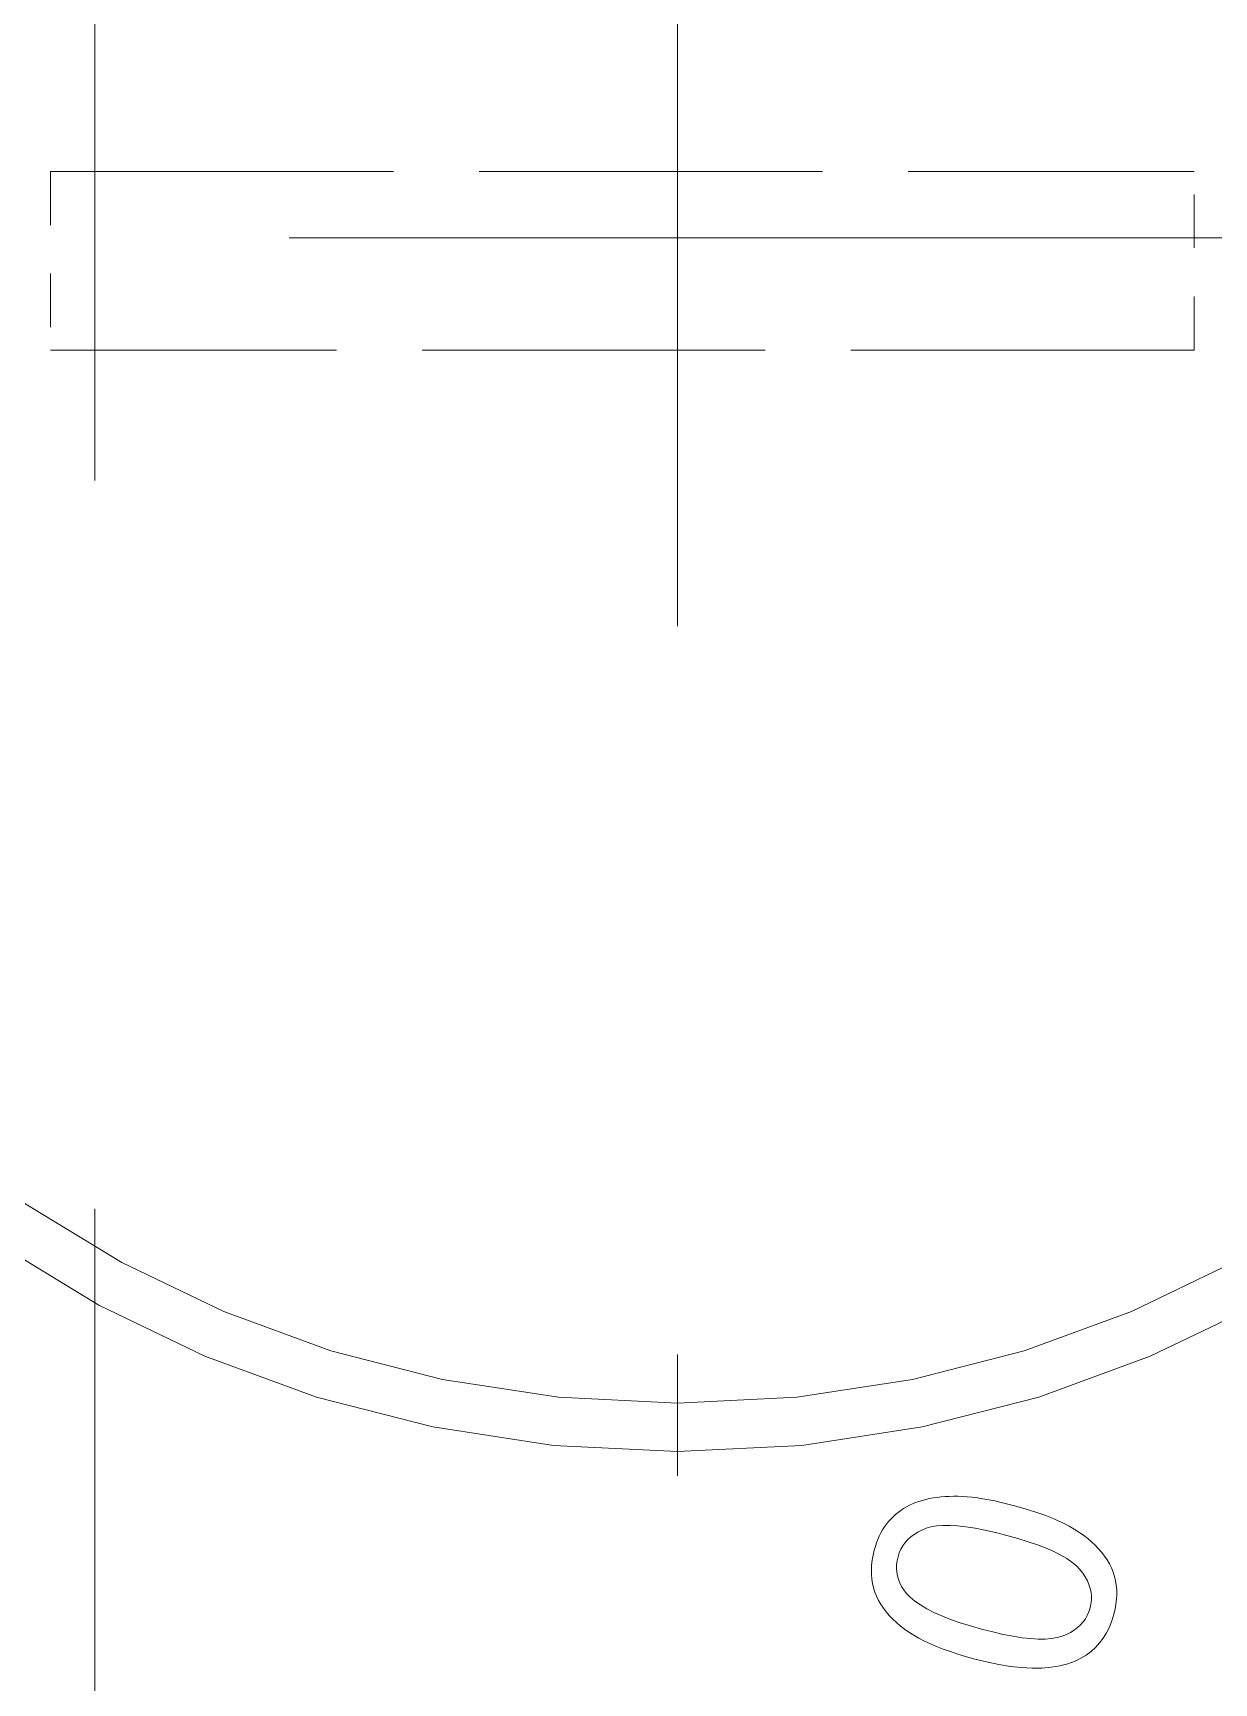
# Model space of a CAD drawing. Extents: x 23 to 587, y 4 to 413.
# Drawn here: x 219.084 to 221.515, y 309.918 to 313.316 of the extents above; entities that cross this region are included whole.
import ezdxf

# ---------------------------------------------------------------- set-up
doc = ezdxf.new("R2010")
doc.units = 0
doc.linetypes.add('DASHDOT', pattern=[18.5, 12, -3, 0.5, -3])
doc.linetypes.add('DASHED', pattern=[15, 12, -3])
doc.layers.get('0').update_dxf_attribs({"lineweight": 13})

# ---------------------------------------------------------------- blocks, each defined once
blk = doc.blocks.new('BLOCK376')
at = {"color": 7, "linetype": 'DASHDOT', "lineweight": 13}
for p, q in [((230.39, -82.5809), (230.39, -103.3809)), ((240.79, -92.9809), (219.99, -92.9809))]:
    blk.add_line(p, q, dxfattribs=at)
blk = doc.blocks.new('BLOCK398')
at = {"color": 7, "linetype": 'DASHED', "lineweight": 13}
blk.add_line((227.99, -81.9809), (227.99, -103.9809), dxfattribs=at)
at = {"color": 7, "linetype": 'DASHED', "lineweight": 13, "ltscale": 0.018383}
for p, q in [((227.8078, -92.7082), (227.8078, -93.4435)), ((232.5166, -93.4435), (232.5166, -92.7082))]:
    blk.add_line(p, q, dxfattribs=at)
at = {"color": 7, "linetype": 'DASHED', "lineweight": 13, "ltscale": 0.117719}
for p, q in [((227.8078, -92.7082), (232.5166, -92.7082)), ((232.5166, -93.4435), (227.8078, -93.4435))]:
    blk.add_line(p, q, dxfattribs=at)
at = {"color": 7, "linetype": 'DASHED', "lineweight": 13, "ltscale": 0.000350511}
blk.add_line((231.3444, -98.2018), (231.3571, -98.196), dxfattribs=at)
at = {"color": 7, "linetype": 'DASHED', "lineweight": 13, "ltscale": 0.000355201}
blk.add_line((231.3571, -98.196), (231.3703, -98.1906), dxfattribs=at)
at = {"color": 7, "linetype": 'DASHED', "lineweight": 13, "ltscale": 0.00036125}
blk.add_line((231.3703, -98.1906), (231.384, -98.1859), dxfattribs=at)
at = {"color": 7, "linetype": 'DASHED', "lineweight": 13, "ltscale": 0.000366585}
blk.add_line((231.384, -98.1859), (231.398, -98.1816), dxfattribs=at)
at = {"color": 7, "linetype": 'DASHED', "lineweight": 13, "ltscale": 0.000374498}
blk.add_line((231.398, -98.1816), (231.4125, -98.1778), dxfattribs=at)
at = {"color": 7, "linetype": 'DASHED', "lineweight": 13, "ltscale": 0.000381503}
blk.add_line((231.4125, -98.1778), (231.4274, -98.1745), dxfattribs=at)
at = {"color": 7, "linetype": 'DASHED', "lineweight": 13, "ltscale": 0.000389723}
blk.add_line((231.4274, -98.1745), (231.4427, -98.1717), dxfattribs=at)
at = {"color": 7, "linetype": 'DASHED', "lineweight": 13, "ltscale": 0.00039872}
blk.add_line((231.4427, -98.1717), (231.4585, -98.1693), dxfattribs=at)
at = {"color": 7, "linetype": 'DASHED', "lineweight": 13, "ltscale": 0.000407457}
blk.add_line((231.4585, -98.1693), (231.4747, -98.1674), dxfattribs=at)
at = {"color": 7, "linetype": 'DASHED', "lineweight": 13, "ltscale": 0.00041657}
blk.add_line((231.4747, -98.1674), (231.4913, -98.1659), dxfattribs=at)
at = {"color": 7, "linetype": 'DASHED', "lineweight": 13, "ltscale": 0.000426562}
blk.add_line((231.4913, -98.1659), (231.5083, -98.165), dxfattribs=at)
at = {"color": 7, "linetype": 'DASHED', "lineweight": 13, "ltscale": 0.000436996}
blk.add_line((231.5083, -98.165), (231.5258, -98.1644), dxfattribs=at)
at = {"color": 7, "linetype": 'DASHED', "lineweight": 13, "ltscale": 0.000446961}
blk.add_line((231.5258, -98.1644), (231.5437, -98.1644), dxfattribs=at)
at = {"color": 7, "linetype": 'DASHED', "lineweight": 13, "ltscale": 0.00046596}
blk.add_line((231.5437, -98.1644), (231.5623, -98.165), dxfattribs=at)
at = {"color": 7, "linetype": 'DASHED', "lineweight": 13, "ltscale": 0.000493406}
blk.add_line((231.5623, -98.165), (231.582, -98.1663), dxfattribs=at)
at = {"color": 7, "linetype": 'DASHED', "lineweight": 13, "ltscale": 0.00052152}
blk.add_line((231.582, -98.1663), (231.6027, -98.1683), dxfattribs=at)
at = {"color": 7, "linetype": 'DASHED', "lineweight": 13, "ltscale": 0.000550024}
blk.add_line((231.6027, -98.1683), (231.6246, -98.1712), dxfattribs=at)
at = {"color": 7, "linetype": 'DASHED', "lineweight": 13, "ltscale": 0.000578933}
blk.add_line((231.6246, -98.1712), (231.6474, -98.1747), dxfattribs=at)
at = {"color": 7, "linetype": 'DASHED', "lineweight": 13, "ltscale": 0.000608238}
blk.add_line((231.6474, -98.1747), (231.6714, -98.1791), dxfattribs=at)
at = {"color": 7, "linetype": 'DASHED', "lineweight": 13, "ltscale": 0.00063791}
blk.add_line((231.6714, -98.1791), (231.6964, -98.1841), dxfattribs=at)
at = {"color": 7, "linetype": 'DASHED', "lineweight": 13, "ltscale": 0.000667797}
blk.add_line((231.6964, -98.1841), (231.7225, -98.1899), dxfattribs=at)
at = {"color": 7, "linetype": 'DASHED', "lineweight": 13, "ltscale": 0.000697902}
blk.add_line((231.7225, -98.1899), (231.7496, -98.1965), dxfattribs=at)
at = {"color": 7, "linetype": 'DASHED', "lineweight": 13, "ltscale": 0.000728245}
blk.add_line((231.7496, -98.1965), (231.7778, -98.2038), dxfattribs=at)
at = {"color": 7, "linetype": 'DASHED', "lineweight": 13, "ltscale": 0.000347382}
blk.add_line((231.25, -98.2798), (231.2586, -98.2689), dxfattribs=at)
at = {"color": 7, "linetype": 'DASHED', "lineweight": 13, "ltscale": 0.000344444}
blk.add_line((231.2586, -98.2689), (231.2677, -98.2585), dxfattribs=at)
at = {"color": 7, "linetype": 'DASHED', "lineweight": 13, "ltscale": 0.000343019}
blk.add_line((231.2677, -98.2585), (231.2774, -98.2488), dxfattribs=at)
at = {"color": 7, "linetype": 'DASHED', "lineweight": 13, "ltscale": 0.000341175}
blk.add_line((231.2774, -98.2488), (231.2874, -98.2396), dxfattribs=at)
at = {"color": 7, "linetype": 'DASHED', "lineweight": 13, "ltscale": 0.000340216}
blk.add_line((231.2874, -98.2396), (231.2979, -98.2309), dxfattribs=at)
at = {"color": 7, "linetype": 'DASHED', "lineweight": 13, "ltscale": 0.000341011}
blk.add_line((231.2979, -98.2309), (231.3089, -98.2228), dxfattribs=at)
at = {"color": 7, "linetype": 'DASHED', "lineweight": 13, "ltscale": 0.000341583}
blk.add_line((231.3089, -98.2228), (231.3203, -98.2152), dxfattribs=at)
at = {"color": 7, "linetype": 'DASHED', "lineweight": 13, "ltscale": 0.000343919}
blk.add_line((231.3203, -98.2152), (231.3321, -98.2082), dxfattribs=at)
at = {"color": 7, "linetype": 'DASHED', "lineweight": 13, "ltscale": 0.000346393}
blk.add_line((231.3321, -98.2082), (231.3444, -98.2018), dxfattribs=at)
at = {"color": 7, "linetype": 'DASHED', "lineweight": 13, "ltscale": 0.000862949}
blk.add_line((231.7778, -98.2038), (231.811, -98.2131), dxfattribs=at)
at = {"color": 7, "linetype": 'DASHED', "lineweight": 13, "ltscale": 0.00082973}
blk.add_line((231.811, -98.2131), (231.8428, -98.2227), dxfattribs=at)
at = {"color": 7, "linetype": 'DASHED', "lineweight": 13, "ltscale": 0.000796249}
blk.add_line((231.8428, -98.2227), (231.873, -98.2327), dxfattribs=at)
at = {"color": 7, "linetype": 'DASHED', "lineweight": 13, "ltscale": 0.00076368}
blk.add_line((231.873, -98.2327), (231.9018, -98.243), dxfattribs=at)
at = {"color": 7, "linetype": 'DASHED', "lineweight": 13, "ltscale": 0.000732015}
blk.add_line((231.9018, -98.243), (231.929, -98.2537), dxfattribs=at)
at = {"color": 7, "linetype": 'DASHED', "lineweight": 13, "ltscale": 0.000700213}
blk.add_line((231.929, -98.2537), (231.9548, -98.2647), dxfattribs=at)
at = {"color": 7, "linetype": 'DASHED', "lineweight": 13, "ltscale": 0.00066993}
blk.add_line((231.9548, -98.2647), (231.9791, -98.2761), dxfattribs=at)
at = {"color": 7, "linetype": 'DASHED', "lineweight": 13, "ltscale": 0.00037209}
blk.add_line((231.2147, -98.3424), (231.2207, -98.3288), dxfattribs=at)
at = {"color": 7, "linetype": 'DASHED', "lineweight": 13, "ltscale": 0.00036593}
blk.add_line((231.2207, -98.3288), (231.2273, -98.3157), dxfattribs=at)
at = {"color": 7, "linetype": 'DASHED', "lineweight": 13, "ltscale": 0.000359073}
blk.add_line((231.2273, -98.3157), (231.2343, -98.3031), dxfattribs=at)
at = {"color": 7, "linetype": 'DASHED', "lineweight": 13, "ltscale": 0.000353991}
blk.add_line((231.2343, -98.3031), (231.2419, -98.2912), dxfattribs=at)
at = {"color": 7, "linetype": 'DASHED', "lineweight": 13, "ltscale": 0.000349897}
blk.add_line((231.2419, -98.2912), (231.25, -98.2798), dxfattribs=at)
at = {"color": 7, "linetype": 'DASHED', "lineweight": 13, "ltscale": 0.000416533}
blk.add_line((231.35, -98.332), (231.3377, -98.3432), dxfattribs=at)
at = {"color": 7, "linetype": 'DASHED', "lineweight": 13, "ltscale": 0.000428621}
blk.add_line((231.3637, -98.3216), (231.35, -98.332), dxfattribs=at)
at = {"color": 7, "linetype": 'DASHED', "lineweight": 13, "ltscale": 0.000444197}
blk.add_line((231.3788, -98.3123), (231.3637, -98.3216), dxfattribs=at)
at = {"color": 7, "linetype": 'DASHED', "lineweight": 13, "ltscale": 0.000463316}
blk.add_line((231.3953, -98.3039), (231.3788, -98.3123), dxfattribs=at)
at = {"color": 7, "linetype": 'DASHED', "lineweight": 13, "ltscale": 0.000485396}
blk.add_line((231.4133, -98.2965), (231.3953, -98.3039), dxfattribs=at)
at = {"color": 7, "linetype": 'DASHED', "lineweight": 13, "ltscale": 0.000524648}
blk.add_line((231.4334, -98.2905), (231.4133, -98.2965), dxfattribs=at)
at = {"color": 7, "linetype": 'DASHED', "lineweight": 13, "ltscale": 0.000584073}
blk.add_line((231.4564, -98.2866), (231.4334, -98.2905), dxfattribs=at)
at = {"color": 7, "linetype": 'DASHED', "lineweight": 13, "ltscale": 0.000650191}
blk.add_line((231.4823, -98.2845), (231.4564, -98.2866), dxfattribs=at)
at = {"color": 7, "linetype": 'DASHED', "lineweight": 13, "ltscale": 0.000720471}
for p, q in [((231.5112, -98.2845), (231.4823, -98.2845)), ((231.8752, -98.7529), (231.904, -98.7529))]:
    blk.add_line(p, q, dxfattribs=at)
at = {"color": 7, "linetype": 'DASHED', "lineweight": 13, "ltscale": 0.000794947}
blk.add_line((231.5429, -98.2865), (231.5112, -98.2845), dxfattribs=at)
at = {"color": 7, "linetype": 'DASHED', "lineweight": 13, "ltscale": 0.000871456}
blk.add_line((231.5775, -98.2904), (231.5429, -98.2865), dxfattribs=at)
at = {"color": 7, "linetype": 'DASHED', "lineweight": 13, "ltscale": 0.000949856}
blk.add_line((231.6151, -98.2963), (231.5775, -98.2904), dxfattribs=at)
at = {"color": 7, "linetype": 'DASHED', "lineweight": 13, "ltscale": 0.00103}
blk.add_line((231.6555, -98.3041), (231.6151, -98.2963), dxfattribs=at)
at = {"color": 7, "linetype": 'DASHED', "lineweight": 13, "ltscale": 0.001111}
blk.add_line((231.6989, -98.3139), (231.6555, -98.3041), dxfattribs=at)
at = {"color": 7, "linetype": 'DASHED', "lineweight": 13, "ltscale": 0.001193}
for p, q in [((231.7451, -98.3257), (231.6989, -98.3139)), ((231.5958, -98.6989), (231.6417, -98.7118))]:
    blk.add_line(p, q, dxfattribs=at)
at = {"color": 7, "linetype": 'DASHED', "lineweight": 13, "ltscale": 0.001187}
blk.add_line((231.7908, -98.3386), (231.7451, -98.3257), dxfattribs=at)
at = {"color": 7, "linetype": 'DASHED', "lineweight": 13, "ltscale": 0.000639803}
blk.add_line((231.9791, -98.2761), (232.0018, -98.2878), dxfattribs=at)
at = {"color": 7, "linetype": 'DASHED', "lineweight": 13, "ltscale": 0.0006112}
blk.add_line((232.0018, -98.2878), (232.0231, -98.2999), dxfattribs=at)
at = {"color": 7, "linetype": 'DASHED', "lineweight": 13, "ltscale": 0.000583191}
blk.add_line((232.0231, -98.2999), (232.0428, -98.3123), dxfattribs=at)
at = {"color": 7, "linetype": 'DASHED', "lineweight": 13, "ltscale": 0.000561443}
blk.add_line((232.0428, -98.3123), (232.0613, -98.3251), dxfattribs=at)
at = {"color": 7, "linetype": 'DASHED', "lineweight": 13, "ltscale": 0.000544984}
blk.add_line((232.0613, -98.3251), (232.0786, -98.3383), dxfattribs=at)
at = {"color": 7, "linetype": 'DASHED', "lineweight": 13, "ltscale": 0.000536546}
blk.add_line((231.1949, -98.4074), (231.1999, -98.3865), dxfattribs=at)
at = {"color": 7, "linetype": 'DASHED', "lineweight": 13, "ltscale": 0.000397581}
blk.add_line((231.1999, -98.3865), (231.2043, -98.3713), dxfattribs=at)
at = {"color": 7, "linetype": 'DASHED', "lineweight": 13, "ltscale": 0.000388342}
blk.add_line((231.2043, -98.3713), (231.2093, -98.3566), dxfattribs=at)
at = {"color": 7, "linetype": 'DASHED', "lineweight": 13, "ltscale": 0.00037981}
blk.add_line((231.2093, -98.3566), (231.2147, -98.3424), dxfattribs=at)
at = {"color": 7, "linetype": 'DASHED', "lineweight": 13, "ltscale": 0.000423159}
blk.add_line((231.3029, -98.3981), (231.2977, -98.4142), dxfattribs=at)
at = {"color": 7, "linetype": 'DASHED', "lineweight": 13, "ltscale": 0.000413398}
blk.add_line((231.3094, -98.3829), (231.3029, -98.3981), dxfattribs=at)
at = {"color": 7, "linetype": 'DASHED', "lineweight": 13, "ltscale": 0.000407293}
blk.add_line((231.3174, -98.3687), (231.3094, -98.3829), dxfattribs=at)
at = {"color": 7, "linetype": 'DASHED', "lineweight": 13, "ltscale": 0.000405691}
blk.add_line((231.3269, -98.3555), (231.3174, -98.3687), dxfattribs=at)
at = {"color": 7, "linetype": 'DASHED', "lineweight": 13, "ltscale": 0.000409279}
blk.add_line((231.3377, -98.3432), (231.3269, -98.3555), dxfattribs=at)
at = {"color": 7, "linetype": 'DASHED', "lineweight": 13, "ltscale": 0.001106}
blk.add_line((231.8331, -98.3517), (231.7908, -98.3386), dxfattribs=at)
at = {"color": 7, "linetype": 'DASHED', "lineweight": 13, "ltscale": 0.001026}
blk.add_line((231.8719, -98.3651), (231.8331, -98.3517), dxfattribs=at)
at = {"color": 7, "linetype": 'DASHED', "lineweight": 13, "ltscale": 0.000946848}
blk.add_line((231.9072, -98.3787), (231.8719, -98.3651), dxfattribs=at)
at = {"color": 7, "linetype": 'DASHED', "lineweight": 13, "ltscale": 0.000869181}
blk.add_line((231.9391, -98.3926), (231.9072, -98.3787), dxfattribs=at)
at = {"color": 7, "linetype": 'DASHED', "lineweight": 13, "ltscale": 0.00079382}
blk.add_line((231.9675, -98.4068), (231.9391, -98.3926), dxfattribs=at)
at = {"color": 7, "linetype": 'DASHED', "lineweight": 13, "ltscale": 0.000529677}
blk.add_line((232.0786, -98.3383), (232.0948, -98.352), dxfattribs=at)
at = {"color": 7, "linetype": 'DASHED', "lineweight": 13, "ltscale": 0.000515736}
blk.add_line((232.0948, -98.352), (232.1098, -98.3661), dxfattribs=at)
at = {"color": 7, "linetype": 'DASHED', "lineweight": 13, "ltscale": 0.000502909}
blk.add_line((232.1098, -98.3661), (232.1237, -98.3806), dxfattribs=at)
at = {"color": 7, "linetype": 'DASHED', "lineweight": 13, "ltscale": 0.000492338}
blk.add_line((232.1237, -98.3806), (232.1365, -98.3956), dxfattribs=at)
at = {"color": 7, "linetype": 'DASHED', "lineweight": 13, "ltscale": 0.000483501}
blk.add_line((232.1365, -98.3956), (232.1482, -98.4111), dxfattribs=at)
at = {"color": 7, "linetype": 'DASHED', "lineweight": 13, "ltscale": 0.000491479}
blk.add_line((231.1879, -98.4676), (231.1889, -98.4479), dxfattribs=at)
at = {"color": 7, "linetype": 'DASHED', "lineweight": 13, "ltscale": 0.0004808}
blk.add_line((231.1882, -98.4868), (231.1879, -98.4676), dxfattribs=at)
at = {"color": 7, "linetype": 'DASHED', "lineweight": 13, "ltscale": 0.000504323}
blk.add_line((231.1889, -98.4479), (231.1912, -98.4279), dxfattribs=at)
at = {"color": 7, "linetype": 'DASHED', "lineweight": 13, "ltscale": 0.000519911}
blk.add_line((231.1912, -98.4279), (231.1949, -98.4074), dxfattribs=at)
at = {"color": 7, "linetype": 'DASHED', "lineweight": 13, "ltscale": 0.000390383}
blk.add_line((231.2921, -98.4463), (231.2916, -98.4619), dxfattribs=at)
at = {"color": 7, "linetype": 'DASHED', "lineweight": 13, "ltscale": 0.000384224}
blk.add_line((231.2916, -98.4619), (231.2927, -98.4772), dxfattribs=at)
at = {"color": 7, "linetype": 'DASHED', "lineweight": 13, "ltscale": 0.000401071}
blk.add_line((231.2941, -98.4304), (231.2921, -98.4463), dxfattribs=at)
at = {"color": 7, "linetype": 'DASHED', "lineweight": 13, "ltscale": 0.000414663}
blk.add_line((231.2977, -98.4142), (231.2941, -98.4304), dxfattribs=at)
at = {"color": 7, "linetype": 'DASHED', "lineweight": 13, "ltscale": 0.000720495}
blk.add_line((231.9924, -98.4212), (231.9675, -98.4068), dxfattribs=at)
at = {"color": 7, "linetype": 'DASHED', "lineweight": 13, "ltscale": 0.000650898}
for p, q in [((232.0139, -98.4359), (231.9924, -98.4212)), ((231.904, -98.7529), (231.93, -98.7509))]:
    blk.add_line(p, q, dxfattribs=at)
at = {"color": 7, "linetype": 'DASHED', "lineweight": 13, "ltscale": 0.000585798}
blk.add_line((232.0319, -98.4509), (232.0139, -98.4359), dxfattribs=at)
at = {"color": 7, "linetype": 'DASHED', "lineweight": 13, "ltscale": 0.00052691}
blk.add_line((232.0465, -98.4662), (232.0319, -98.4509), dxfattribs=at)
at = {"color": 7, "linetype": 'DASHED', "lineweight": 13, "ltscale": 0.000487686}
blk.add_line((232.0584, -98.4816), (232.0465, -98.4662), dxfattribs=at)
at = {"color": 7, "linetype": 'DASHED', "lineweight": 13, "ltscale": 0.000475626}
blk.add_line((232.1482, -98.4111), (232.1587, -98.4269), dxfattribs=at)
at = {"color": 7, "linetype": 'DASHED', "lineweight": 13, "ltscale": 0.000469908}
blk.add_line((232.1587, -98.4269), (232.1681, -98.4432), dxfattribs=at)
at = {"color": 7, "linetype": 'DASHED', "lineweight": 13, "ltscale": 0.000466574}
blk.add_line((232.1681, -98.4432), (232.1763, -98.46), dxfattribs=at)
at = {"color": 7, "linetype": 'DASHED', "lineweight": 13, "ltscale": 0.000463406}
blk.add_line((232.1763, -98.46), (232.1833, -98.4771), dxfattribs=at)
at = {"color": 7, "linetype": 'DASHED', "lineweight": 13, "ltscale": 0.000471727}
blk.add_line((231.1899, -98.5056), (231.1882, -98.4868), dxfattribs=at)
at = {"color": 7, "linetype": 'DASHED', "lineweight": 13, "ltscale": 0.000465798}
blk.add_line((231.1928, -98.524), (231.1899, -98.5056), dxfattribs=at)
at = {"color": 7, "linetype": 'DASHED', "lineweight": 13, "ltscale": 0.000461556}
for p, q in [((231.1971, -98.5419), (231.1928, -98.524)), ((231.2027, -98.5595), (231.1971, -98.5419))]:
    blk.add_line(p, q, dxfattribs=at)
at = {"color": 7, "linetype": 'DASHED', "lineweight": 13, "ltscale": 0.000381964}
blk.add_line((231.2927, -98.4772), (231.2953, -98.4923), dxfattribs=at)
at = {"color": 7, "linetype": 'DASHED', "lineweight": 13, "ltscale": 0.000383231}
blk.add_line((231.2953, -98.4923), (231.2995, -98.507), dxfattribs=at)
at = {"color": 7, "linetype": 'DASHED', "lineweight": 13, "ltscale": 0.000389486}
blk.add_line((231.2995, -98.507), (231.3053, -98.5215), dxfattribs=at)
at = {"color": 7, "linetype": 'DASHED', "lineweight": 13, "ltscale": 0.000399114}
blk.add_line((231.3053, -98.5215), (231.3126, -98.5357), dxfattribs=at)
at = {"color": 7, "linetype": 'DASHED', "lineweight": 13, "ltscale": 0.000412058}
blk.add_line((231.3126, -98.5357), (231.3215, -98.5496), dxfattribs=at)
at = {"color": 7, "linetype": 'DASHED', "lineweight": 13, "ltscale": 0.000464798}
blk.add_line((232.0687, -98.4971), (232.0584, -98.4816), dxfattribs=at)
at = {"color": 7, "linetype": 'DASHED', "lineweight": 13, "ltscale": 0.000444912}
blk.add_line((232.0772, -98.5127), (232.0687, -98.4971), dxfattribs=at)
at = {"color": 7, "linetype": 'DASHED', "lineweight": 13, "ltscale": 0.000428249}
blk.add_line((232.084, -98.5284), (232.0772, -98.5127), dxfattribs=at)
at = {"color": 7, "linetype": 'DASHED', "lineweight": 13, "ltscale": 0.000414996}
blk.add_line((232.0891, -98.5442), (232.084, -98.5284), dxfattribs=at)
at = {"color": 7, "linetype": 'DASHED', "lineweight": 13, "ltscale": 0.000462403}
blk.add_line((232.1833, -98.4771), (232.189, -98.4947), dxfattribs=at)
at = {"color": 7, "linetype": 'DASHED', "lineweight": 13, "ltscale": 0.000463601}
blk.add_line((232.189, -98.4947), (232.1933, -98.5128), dxfattribs=at)
at = {"color": 7, "linetype": 'DASHED', "lineweight": 13, "ltscale": 0.000466977}
blk.add_line((232.1933, -98.5128), (232.1963, -98.5312), dxfattribs=at)
at = {"color": 7, "linetype": 'DASHED', "lineweight": 13, "ltscale": 0.000473425}
blk.add_line((232.1963, -98.5312), (232.198, -98.5501), dxfattribs=at)
at = {"color": 7, "linetype": 'DASHED', "lineweight": 13, "ltscale": 0.000461888}
blk.add_line((231.2097, -98.5766), (231.2027, -98.5595), dxfattribs=at)
at = {"color": 7, "linetype": 'DASHED', "lineweight": 13, "ltscale": 0.000465571}
blk.add_line((231.2179, -98.5934), (231.2097, -98.5766), dxfattribs=at)
at = {"color": 7, "linetype": 'DASHED', "lineweight": 13, "ltscale": 0.000469382}
blk.add_line((231.2272, -98.6097), (231.2179, -98.5934), dxfattribs=at)
at = {"color": 7, "linetype": 'DASHED', "lineweight": 13, "ltscale": 0.000428815}
blk.add_line((231.3215, -98.5496), (231.3319, -98.5632), dxfattribs=at)
at = {"color": 7, "linetype": 'DASHED', "lineweight": 13, "ltscale": 0.000579963}
blk.add_line((231.3319, -98.5632), (231.348, -98.5799), dxfattribs=at)
at = {"color": 7, "linetype": 'DASHED', "lineweight": 13, "ltscale": 0.000633775}
blk.add_line((231.348, -98.5799), (231.3673, -98.5963), dxfattribs=at)
at = {"color": 7, "linetype": 'DASHED', "lineweight": 13, "ltscale": 0.000692329}
blk.add_line((231.3673, -98.5963), (231.39, -98.6122), dxfattribs=at)
at = {"color": 7, "linetype": 'DASHED', "lineweight": 13, "ltscale": 0.000417064}
blk.add_line((232.0887, -98.6247), (232.0922, -98.6084), dxfattribs=at)
at = {"color": 7, "linetype": 'DASHED', "lineweight": 13, "ltscale": 0.000406526}
blk.add_line((232.0925, -98.5601), (232.0891, -98.5442), dxfattribs=at)
at = {"color": 7, "linetype": 'DASHED', "lineweight": 13, "ltscale": 0.000406715}
blk.add_line((232.0922, -98.6084), (232.094, -98.5922), dxfattribs=at)
at = {"color": 7, "linetype": 'DASHED', "lineweight": 13, "ltscale": 0.000401851}
blk.add_line((232.0941, -98.5761), (232.0925, -98.5601), dxfattribs=at)
at = {"color": 7, "linetype": 'DASHED', "lineweight": 13, "ltscale": 0.000403054}
blk.add_line((232.094, -98.5922), (232.0941, -98.5761), dxfattribs=at)
at = {"color": 7, "linetype": 'DASHED', "lineweight": 13, "ltscale": 0.000507395}
blk.add_line((232.1973, -98.5891), (232.1949, -98.6093), dxfattribs=at)
at = {"color": 7, "linetype": 'DASHED', "lineweight": 13, "ltscale": 0.00049389}
blk.add_line((232.1983, -98.5694), (232.1973, -98.5891), dxfattribs=at)
at = {"color": 7, "linetype": 'DASHED', "lineweight": 13, "ltscale": 0.000482472}
blk.add_line((232.198, -98.5501), (232.1983, -98.5694), dxfattribs=at)
at = {"color": 7, "linetype": 'DASHED', "lineweight": 13, "ltscale": 0.000475282}
blk.add_line((231.2376, -98.6256), (231.2272, -98.6097), dxfattribs=at)
at = {"color": 7, "linetype": 'DASHED', "lineweight": 13, "ltscale": 0.000482575}
blk.add_line((231.2492, -98.641), (231.2376, -98.6256), dxfattribs=at)
at = {"color": 7, "linetype": 'DASHED', "lineweight": 13, "ltscale": 0.000491853}
blk.add_line((231.2619, -98.656), (231.2492, -98.641), dxfattribs=at)
at = {"color": 7, "linetype": 'DASHED', "lineweight": 13, "ltscale": 0.00050336}
blk.add_line((231.2758, -98.6706), (231.2619, -98.656), dxfattribs=at)
at = {"color": 7, "linetype": 'DASHED', "lineweight": 13, "ltscale": 0.00051543}
blk.add_line((231.2908, -98.6847), (231.2758, -98.6706), dxfattribs=at)
at = {"color": 7, "linetype": 'DASHED', "lineweight": 13, "ltscale": 0.000756645}
blk.add_line((231.39, -98.6122), (231.416, -98.6277), dxfattribs=at)
at = {"color": 7, "linetype": 'DASHED', "lineweight": 13, "ltscale": 0.000824215}
blk.add_line((231.416, -98.6277), (231.4453, -98.6428), dxfattribs=at)
at = {"color": 7, "linetype": 'DASHED', "lineweight": 13, "ltscale": 0.000894181}
blk.add_line((231.4453, -98.6428), (231.4779, -98.6574), dxfattribs=at)
at = {"color": 7, "linetype": 'DASHED', "lineweight": 13, "ltscale": 0.000966616}
blk.add_line((231.4779, -98.6574), (231.5139, -98.6717), dxfattribs=at)
at = {"color": 7, "linetype": 'DASHED', "lineweight": 13, "ltscale": 0.001041}
blk.add_line((231.5139, -98.6717), (231.5532, -98.6855), dxfattribs=at)
at = {"color": 7, "linetype": 'DASHED', "lineweight": 13, "ltscale": 0.000402276}
blk.add_line((232.0597, -98.6825), (232.0691, -98.6695), dxfattribs=at)
at = {"color": 7, "linetype": 'DASHED', "lineweight": 13, "ltscale": 0.000402209}
blk.add_line((232.0691, -98.6695), (232.0771, -98.6555), dxfattribs=at)
at = {"color": 7, "linetype": 'DASHED', "lineweight": 13, "ltscale": 0.000407425}
blk.add_line((232.0771, -98.6555), (232.0836, -98.6406), dxfattribs=at)
at = {"color": 7, "linetype": 'DASHED', "lineweight": 13, "ltscale": 0.00041629}
blk.add_line((232.0836, -98.6406), (232.0887, -98.6247), dxfattribs=at)
at = {"color": 7, "linetype": 'DASHED', "lineweight": 13, "ltscale": 0.000707726}
blk.add_line((232.1862, -98.6508), (232.1779, -98.6779), dxfattribs=at)
at = {"color": 7, "linetype": 'DASHED', "lineweight": 13, "ltscale": 0.000539605}
blk.add_line((232.1913, -98.6298), (232.1862, -98.6508), dxfattribs=at)
at = {"color": 7, "linetype": 'DASHED', "lineweight": 13, "ltscale": 0.00052295}
blk.add_line((232.1949, -98.6093), (232.1913, -98.6298), dxfattribs=at)
at = {"color": 7, "linetype": 'DASHED', "lineweight": 13, "ltscale": 0.000530001}
blk.add_line((231.307, -98.6985), (231.2908, -98.6847), dxfattribs=at)
at = {"color": 7, "linetype": 'DASHED', "lineweight": 13, "ltscale": 0.000545187}
blk.add_line((231.3243, -98.7117), (231.307, -98.6985), dxfattribs=at)
at = {"color": 7, "linetype": 'DASHED', "lineweight": 13, "ltscale": 0.000561353}
blk.add_line((231.3427, -98.7246), (231.3243, -98.7117), dxfattribs=at)
at = {"color": 7, "linetype": 'DASHED', "lineweight": 13, "ltscale": 0.00058458}
blk.add_line((231.3625, -98.7371), (231.3427, -98.7246), dxfattribs=at)
at = {"color": 7, "linetype": 'DASHED', "lineweight": 13, "ltscale": 0.000612335}
blk.add_line((231.3837, -98.7492), (231.3625, -98.7371), dxfattribs=at)
at = {"color": 7, "linetype": 'DASHED', "lineweight": 13, "ltscale": 0.001116}
blk.add_line((231.5532, -98.6855), (231.5958, -98.6989), dxfattribs=at)
at = {"color": 7, "linetype": 'DASHED', "lineweight": 13, "ltscale": 0.00119}
blk.add_line((231.6417, -98.7118), (231.6878, -98.7236), dxfattribs=at)
at = {"color": 7, "linetype": 'DASHED', "lineweight": 13, "ltscale": 0.001108}
blk.add_line((231.6878, -98.7236), (231.731, -98.7334), dxfattribs=at)
at = {"color": 7, "linetype": 'DASHED', "lineweight": 13, "ltscale": 0.001028}
blk.add_line((231.731, -98.7334), (231.7714, -98.7412), dxfattribs=at)
at = {"color": 7, "linetype": 'DASHED', "lineweight": 13, "ltscale": 0.000948364}
blk.add_line((231.7714, -98.7412), (231.8089, -98.7471), dxfattribs=at)
at = {"color": 7, "linetype": 'DASHED', "lineweight": 13, "ltscale": 0.000525607}
blk.add_line((231.953, -98.7469), (231.9732, -98.741), dxfattribs=at)
at = {"color": 7, "linetype": 'DASHED', "lineweight": 13, "ltscale": 0.000486471}
blk.add_line((231.9732, -98.741), (231.9912, -98.7336), dxfattribs=at)
at = {"color": 7, "linetype": 'DASHED', "lineweight": 13, "ltscale": 0.000463658}
blk.add_line((231.9912, -98.7336), (232.0078, -98.7253), dxfattribs=at)
at = {"color": 7, "linetype": 'DASHED', "lineweight": 13, "ltscale": 0.000444119}
blk.add_line((232.0078, -98.7253), (232.0229, -98.716), dxfattribs=at)
at = {"color": 7, "linetype": 'DASHED', "lineweight": 13, "ltscale": 0.000427536}
blk.add_line((232.0229, -98.716), (232.0366, -98.7058), dxfattribs=at)
at = {"color": 7, "linetype": 'DASHED', "lineweight": 13, "ltscale": 0.00041459}
blk.add_line((232.0366, -98.7058), (232.0489, -98.6946), dxfattribs=at)
at = {"color": 7, "linetype": 'DASHED', "lineweight": 13, "ltscale": 0.000406198}
blk.add_line((232.0489, -98.6946), (232.0597, -98.6825), dxfattribs=at)
at = {"color": 7, "linetype": 'DASHED', "lineweight": 13, "ltscale": 0.000640429}
blk.add_line((232.1562, -98.7268), (232.1428, -98.7487), dxfattribs=at)
at = {"color": 7, "linetype": 'DASHED', "lineweight": 13, "ltscale": 0.000658352}
blk.add_line((232.1679, -98.7032), (232.1562, -98.7268), dxfattribs=at)
at = {"color": 7, "linetype": 'DASHED', "lineweight": 13, "ltscale": 0.000681185}
blk.add_line((232.1779, -98.6779), (232.1679, -98.7032), dxfattribs=at)
at = {"color": 7, "linetype": 'DASHED', "lineweight": 13, "ltscale": 0.000641819}
blk.add_line((231.4066, -98.761), (231.3837, -98.7492), dxfattribs=at)
at = {"color": 7, "linetype": 'DASHED', "lineweight": 13, "ltscale": 0.000672467}
blk.add_line((231.4309, -98.7724), (231.4066, -98.761), dxfattribs=at)
at = {"color": 7, "linetype": 'DASHED', "lineweight": 13, "ltscale": 0.000703338}
blk.add_line((231.4568, -98.7835), (231.4309, -98.7724), dxfattribs=at)
at = {"color": 7, "linetype": 'DASHED', "lineweight": 13, "ltscale": 0.000735903}
blk.add_line((231.4842, -98.7942), (231.4568, -98.7835), dxfattribs=at)
at = {"color": 7, "linetype": 'DASHED', "lineweight": 13, "ltscale": 0.000768277}
blk.add_line((231.5131, -98.8046), (231.4842, -98.7942), dxfattribs=at)
at = {"color": 7, "linetype": 'DASHED', "lineweight": 13, "ltscale": 0.000801216}
blk.add_line((231.5435, -98.8147), (231.5131, -98.8046), dxfattribs=at)
at = {"color": 7, "linetype": 'DASHED', "lineweight": 13, "ltscale": 0.000870319}
blk.add_line((231.8089, -98.7471), (231.8435, -98.751), dxfattribs=at)
at = {"color": 7, "linetype": 'DASHED', "lineweight": 13, "ltscale": 0.000794212}
blk.add_line((231.8435, -98.751), (231.8752, -98.7529), dxfattribs=at)
at = {"color": 7, "linetype": 'DASHED', "lineweight": 13, "ltscale": 0.000584777}
blk.add_line((231.93, -98.7509), (231.953, -98.7469), dxfattribs=at)
at = {"color": 7, "linetype": 'DASHED', "lineweight": 13, "ltscale": 0.000625896}
blk.add_line((232.0926, -98.8039), (232.0725, -98.8188), dxfattribs=at)
at = {"color": 7, "linetype": 'DASHED', "lineweight": 13, "ltscale": 0.000620494}
blk.add_line((232.111, -98.7872), (232.0926, -98.8039), dxfattribs=at)
at = {"color": 7, "linetype": 'DASHED', "lineweight": 13, "ltscale": 0.000621714}
blk.add_line((232.1278, -98.7688), (232.111, -98.7872), dxfattribs=at)
at = {"color": 7, "linetype": 'DASHED', "lineweight": 13, "ltscale": 0.000628467}
blk.add_line((232.1428, -98.7487), (232.1278, -98.7688), dxfattribs=at)
at = {"color": 7, "linetype": 'DASHED', "lineweight": 13, "ltscale": 0.000835477}
blk.add_line((231.5755, -98.8244), (231.5435, -98.8147), dxfattribs=at)
at = {"color": 7, "linetype": 'DASHED', "lineweight": 13, "ltscale": 0.000869423}
blk.add_line((231.609, -98.8337), (231.5755, -98.8244), dxfattribs=at)
at = {"color": 7, "linetype": 'DASHED', "lineweight": 13, "ltscale": 0.00137}
blk.add_line((231.6622, -98.847), (231.609, -98.8337), dxfattribs=at)
at = {"color": 7, "linetype": 'DASHED', "lineweight": 13, "ltscale": 0.001293}
blk.add_line((231.7128, -98.8575), (231.6622, -98.847), dxfattribs=at)
at = {"color": 7, "linetype": 'DASHED', "lineweight": 13, "ltscale": 0.001219}
blk.add_line((231.7609, -98.8652), (231.7128, -98.8575), dxfattribs=at)
at = {"color": 7, "linetype": 'DASHED', "lineweight": 13, "ltscale": 0.001147}
blk.add_line((231.8065, -98.8703), (231.7609, -98.8652), dxfattribs=at)
at = {"color": 7, "linetype": 'DASHED', "lineweight": 13, "ltscale": 0.001079}
blk.add_line((231.8496, -98.8726), (231.8065, -98.8703), dxfattribs=at)
at = {"color": 7, "linetype": 'DASHED', "lineweight": 13, "ltscale": 0.001015}
blk.add_line((231.8902, -98.8722), (231.8496, -98.8726), dxfattribs=at)
at = {"color": 7, "linetype": 'DASHED', "lineweight": 13, "ltscale": 0.000954422}
blk.add_line((231.9283, -98.8691), (231.8902, -98.8722), dxfattribs=at)
at = {"color": 7, "linetype": 'DASHED', "lineweight": 13, "ltscale": 0.000900077}
blk.add_line((231.9638, -98.8633), (231.9283, -98.8691), dxfattribs=at)
at = {"color": 7, "linetype": 'DASHED', "lineweight": 13, "ltscale": 0.000852763}
blk.add_line((231.9968, -98.8547), (231.9638, -98.8633), dxfattribs=at)
at = {"color": 7, "linetype": 'DASHED', "lineweight": 13, "ltscale": 0.000812984}
blk.add_line((232.0273, -98.8434), (231.9968, -98.8547), dxfattribs=at)
at = {"color": 7, "linetype": 'DASHED', "lineweight": 13, "ltscale": 0.000652469}
blk.add_line((232.0508, -98.832), (232.0273, -98.8434), dxfattribs=at)
at = {"color": 7, "linetype": 'DASHED', "lineweight": 13, "ltscale": 0.000636463}
blk.add_line((232.0725, -98.8188), (232.0508, -98.832), dxfattribs=at)
at = {"color": 7, "linetype": 'DASHED', "lineweight": 13}
for radius in [5, 4.8]:
    blk.add_circle((230.39, -92.9809), radius, dxfattribs=at)
for radius in [10.5, 8]:
    blk.add_arc((230.39, -92.9809), radius, 135, 315, dxfattribs=at)

msp = doc.modelspace()

# ---------------------------------------------------------------- block references
at = {"lineweight": 0, "xscale": 0.5, "yscale": 0.5, "zscale": 0.5}
for name in ['BLOCK398', 'BLOCK376']:
    msp.add_blockref(name, (105.2159, 359.385), dxfattribs=at)

doc.saveas('drawing.dxf')
